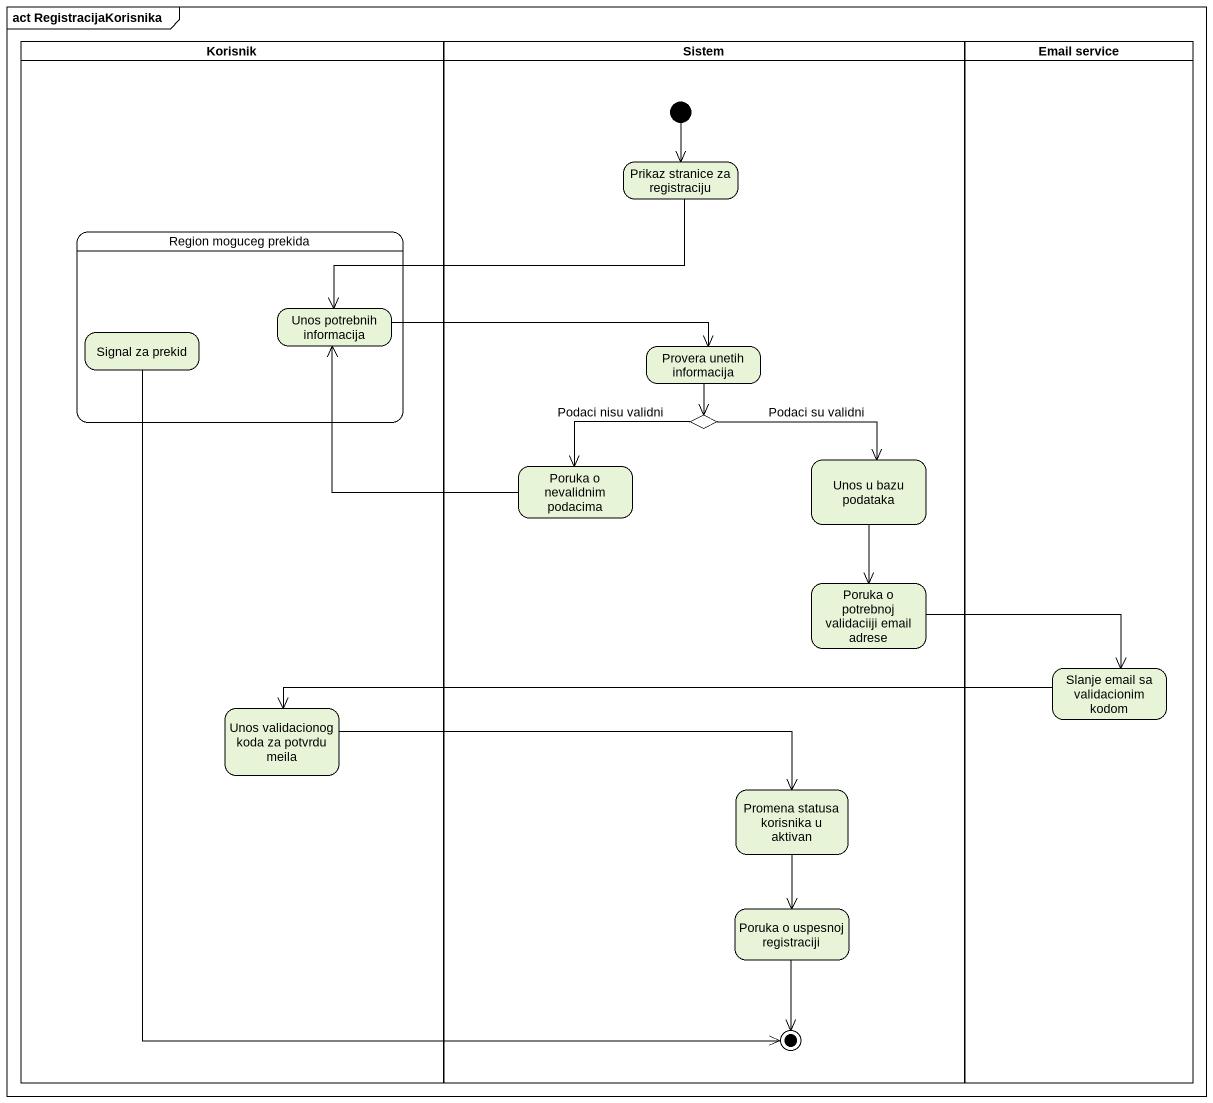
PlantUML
@startuml
mainframe act RegistracijaKorisnika
hide empty description
state Korisnik <<partition>> {
  state "Region moguceg prekida" as Region_moguceg_prekida {
    state "Unos potrebnih informacija" as Unos_potrebnih_informacija
    state "Signal za prekid" as Signal_za_prekid
  }
  state "Unos validacionog koda za potvrdu meila" as Unos_validacionog_koda_za
}
state Sistem <<partition>> {
  state "Prikaz stranice za registraciju" as Prikaz_stranice_za
  state "Provera unetih informacija" as Provera_unetih_informacija
  state choice1 <<choice>>
  state "Poruka o nevalidnim podacima" as Poruka_o_nevalidnim_podacima
  state "Unos u bazu podataka" as Unos_u_bazu_podataka
  state "Poruka o potrebnoj validaciiji email adrese" as Poruka_o_potrebnoj
  state "Promena statusa korisnika u aktivan" as Promena_statusa_korisnika_u
  state "Poruka o uspesnoj registraciji" as Poruka_o_uspesnoj
  state final1 <<end>>
  [*] --> Prikaz_stranice_za
}
state "Email service" as Email_service <<partition>> {
  state "Slanje email sa validacionim kodom" as Slanje_email_sa
}
Prikaz_stranice_za -left-> Unos_potrebnih_informacija
Unos_potrebnih_informacija -right-> Provera_unetih_informacija
Signal_za_prekid --> final1
Provera_unetih_informacija --> choice1
choice1 -left-> Poruka_o_nevalidnim_podacima : Podaci nisu validni
choice1 -right-> Unos_u_bazu_podataka : Podaci su validni
Poruka_o_nevalidnim_podacima -up-> Unos_potrebnih_informacija
Unos_u_bazu_podataka --> Poruka_o_potrebnoj
Poruka_o_potrebnoj -right-> Slanje_email_sa
Slanje_email_sa -left-> Unos_validacionog_koda_za
Unos_validacionog_koda_za -right-> Promena_statusa_korisnika_u
Promena_statusa_korisnika_u --> Poruka_o_uspesnoj
Poruka_o_uspesnoj --> final1
@enduml
